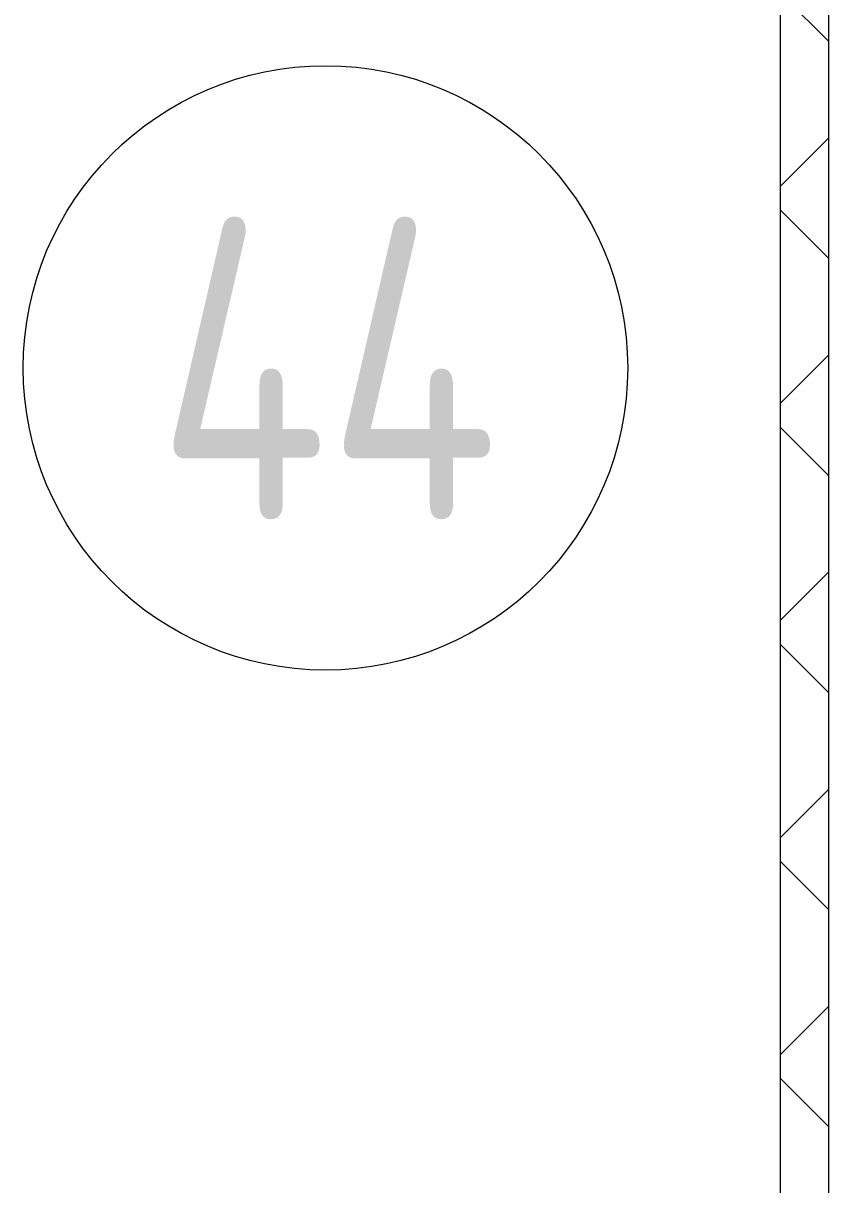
# Model space of a CAD drawing. Extents: x -965262 to 1142518, y -357520 to 71675.
# Drawn here: x -550728 to -550062, y -208897 to -207936 of the extents above; entities that cross this region are included whole.
import ezdxf

# ---------------------------------------------------------------- set-up
doc = ezdxf.new("R2010")
doc.units = 0
doc.header["$LTSCALE"] = 10
doc.layers.get('0').update_dxf_attribs({"linetype": 'CONTINUOUS', "lineweight": 30})
doc.styles.get("Standard").update_dxf_attribs({"font": 'isocpeur.ttf', "height": 300})

msp = doc.modelspace()

# ---------------------------------------------------------------- hatches: boundary and pattern name
at = {"lineweight": 15}
h = msp.add_hatch(dxfattribs=at)
h.set_pattern_fill('ANSI37', color=256, scale=40)
h.set_pattern_definition([(45, (-1378181, -304977.83), (-89.802561, 89.802561), []), (135, (-1378181, -304977.83), (-89.802561, -89.802561), [])])
h.paths.add_polyline_path([(-550061.52, -209768.49), (-550101.52, -209768.49), (-550101.52, -206735.76), (-550061.52, -206735.76)])

# ---------------------------------------------------------------- linework, layer by layer
for p, q in [((-550101.52, -209768.49, -4711.07), (-550101.52, -206735.76, -4711.07)), ((-550061.52, -209768.49, -4711.07), (-550061.52, -206735.76, -4711.07))]:
    msp.add_line(p, q, dxfattribs=at)
msp.add_circle((-550477.85, -208221.18, -3259.78), 250, dxfattribs=at)

# ---------------------------------------------------------------- texts
at = {"color": 4, "lineweight": 15, "width": 0.75}
msp.add_text('44', height=250, dxfattribs=at).set_placement((-550616.96, -208346.87, -3259.78))

doc.saveas('drawing.dxf')
